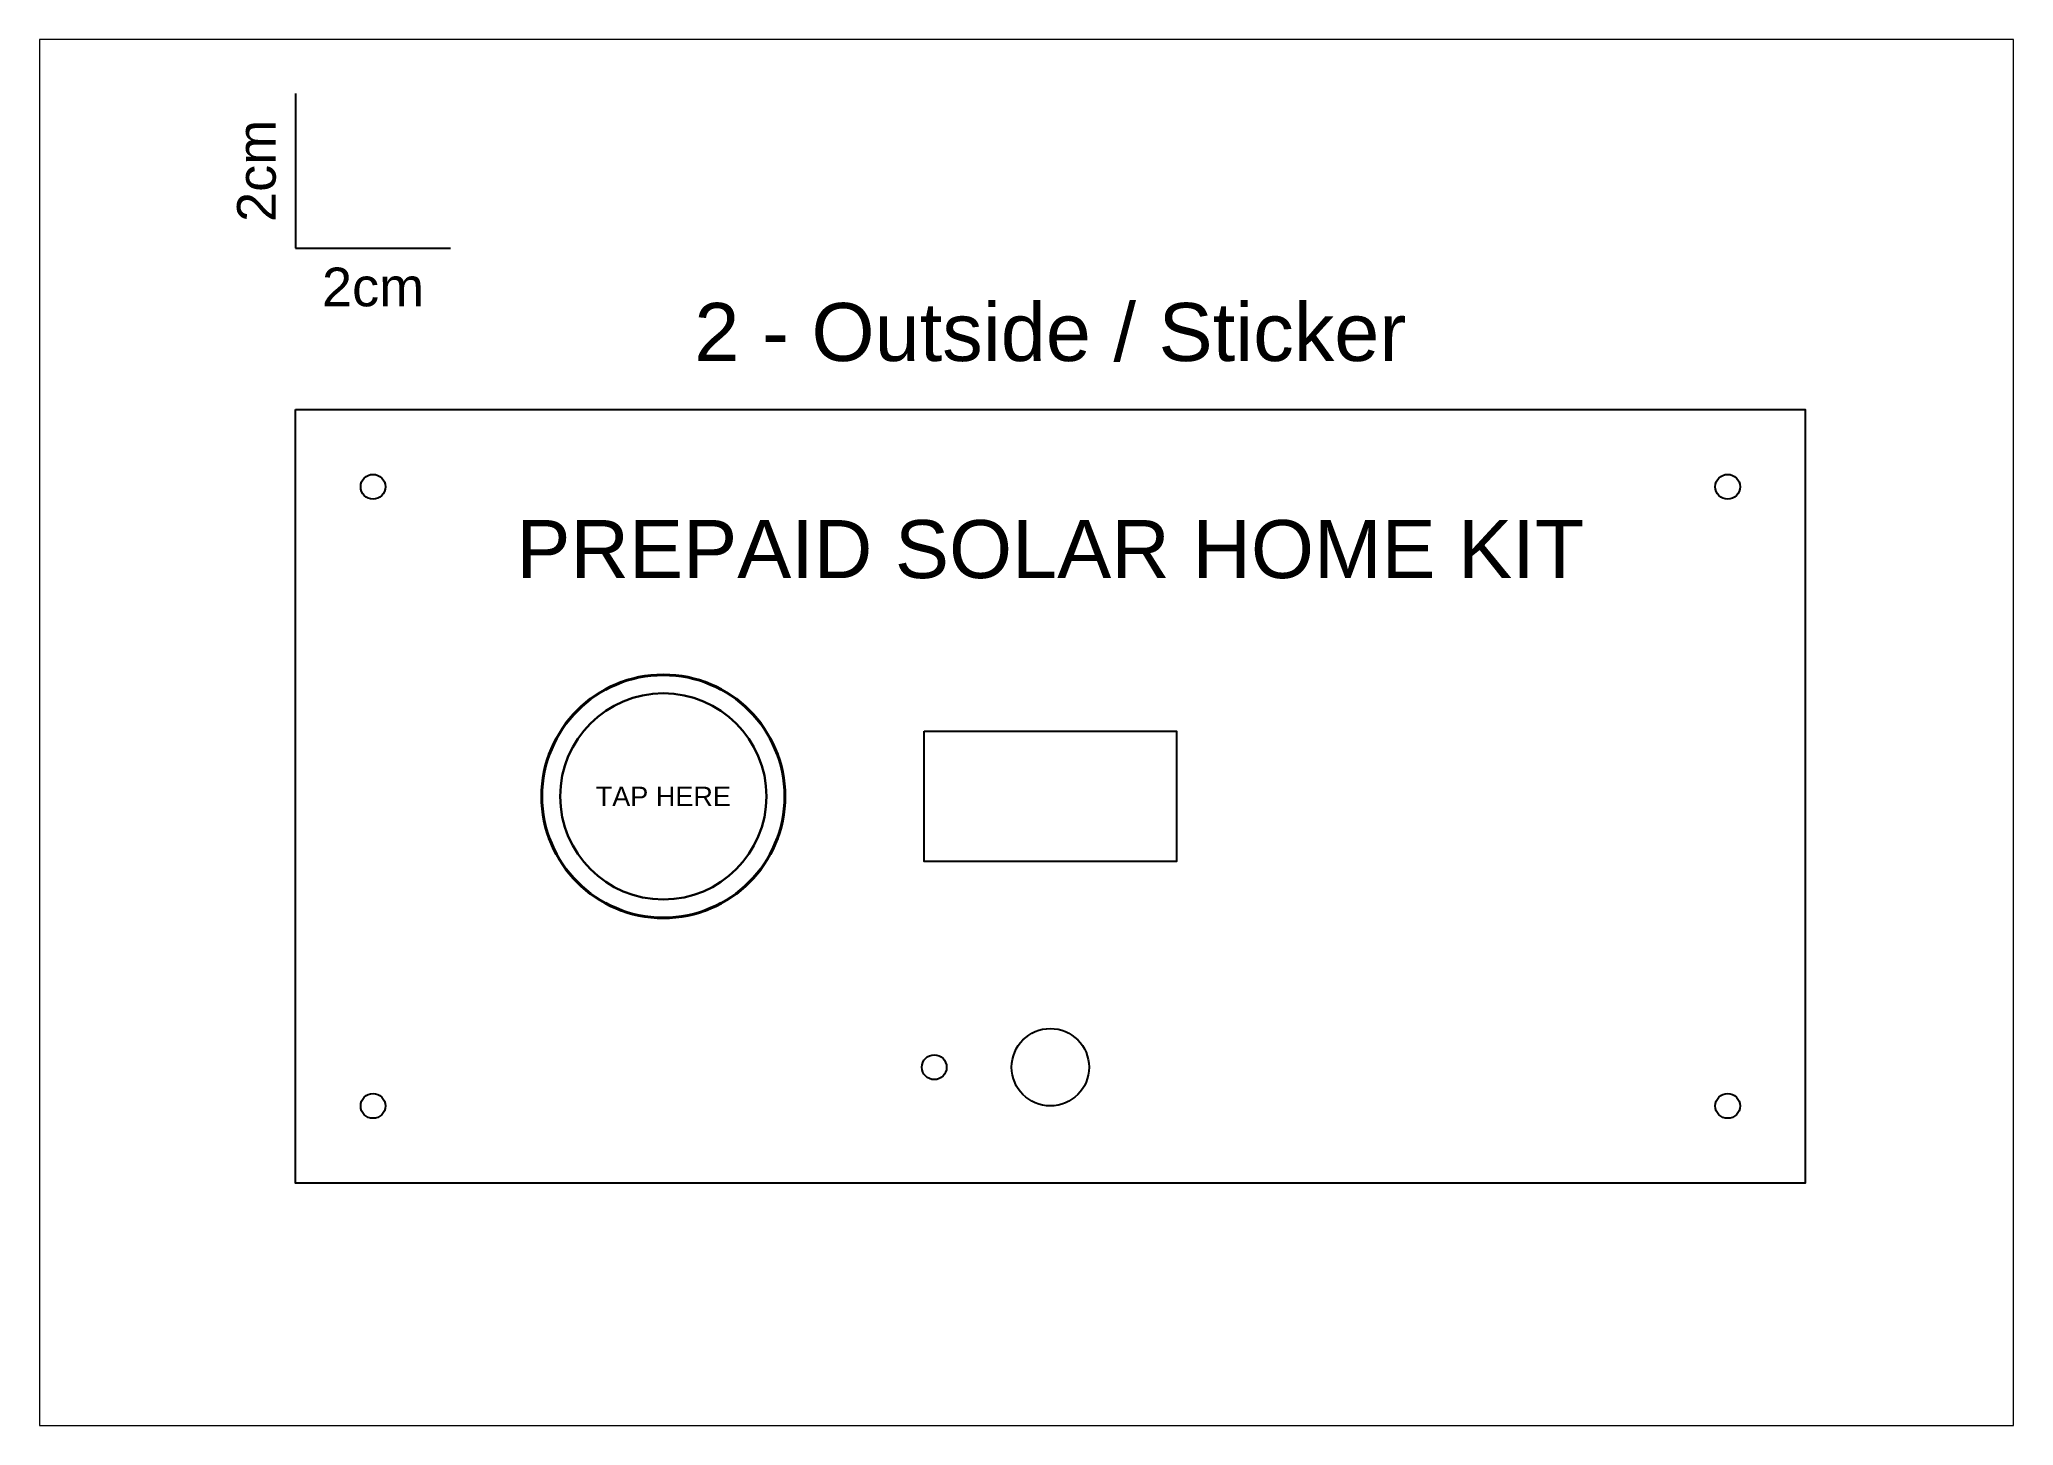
# Paper-space layout 'Layer2' of a CAD drawing. Header units: inches. Extents: x 0.1 to 10.2, y 0.8 to 7.9.
# The model-space entities are those that its viewports show. They can reach past a viewport. Long polylines and large blocks are cut down to what shows.
import ezdxf
from ezdxf.enums import TextEntityAlignment as Align

# ---------------------------------------------------------------- set-up
doc = ezdxf.new("R2010")
doc.units = ezdxf.units.IN
doc.header["$MEASUREMENT"] = 0
for name, color, linetype in [('Annotation', 253, 'Continuous'), ('hole', 9, 'Continuous'), ('part', 2, 'Continuous')]:
    doc.layers.add(name, color=color, linetype=linetype)
doc.styles.get("Standard").update_dxf_attribs({"font": 'arial.ttf'})

# ---------------------------------------------------------------- blocks, each defined once
blk = doc.blocks.new('layer2')
at = {"layer": 'hole'}
blk.add_lwpolyline([(8.1195, -4.159), (11.3805, -4.159), (11.3805, -5.841), (8.1195, -5.841)], close=True, dxfattribs=at)
for centre, radius in [((1, -1), 0.16), ((18.5, -1), 0.16), ((9.75, -8.5), 0.5), ((8.25, -8.5), 0.16), ((1, -9), 0.16), ((18.5, -9), 0.16)]:
    blk.add_circle(centre, radius, dxfattribs=at)
at = {"layer": 'part'}
blk.add_lwpolyline([(0, 0), (19.5, 0), (19.5, -10), (0, -10)], close=True, dxfattribs=at)
blk.add_text('2 - Outside / Sticker', height=0.75).set_placement((9.75, 1), align=Align.MIDDLE_CENTER)

msp = doc.modelspace()

# ---------------------------------------------------------------- linework, layer by layer
at = {"lineweight": 30}
msp.add_circle((52.25, 48.17), 1.332, dxfattribs=at)
at = {"layer": 'Annotation'}
for p, q in [((47.5, 57.252), (47.5, 55.252)), ((47.5, 55.252), (49.5, 55.252))]:
    msp.add_line(p, q, dxfattribs=at)
at = {"layer": 'part', "lineweight": 40}
msp.add_circle((52.25, 48.17), 1.57, dxfattribs=at)

# ---------------------------------------------------------------- block references
msp.add_blockref('layer2', (47.5, 53.17))

# ---------------------------------------------------------------- texts
for s, height, p in [('PREPAID SOLAR HOME KIT', 0.75, (57.25, 51.365)), ('TAP HERE', 0.25, (52.25, 48.17))]:
    msp.add_text(s, height=height).set_placement(p, align=Align.MIDDLE_CENTER)
at = {"layer": 'Annotation', "insert": (47.25, 56.252), "char_height": 0.5, "attachment_point": 8, "rotation": 90}
msp.add_mtext_dynamic_manual_height_columns('2cm', width=1.66758, gutter_width=48.065, heights=[0], dxfattribs=at)
at = {"layer": 'Annotation', "insert": (48.5, 55.002), "char_height": 0.5, "attachment_point": 2}
msp.add_mtext_dynamic_manual_height_columns('2cm', width=1.66758, gutter_width=48.065, heights=[0], dxfattribs=at)

psp = doc.layouts.new('Layer2')

# ---------------------------------------------------------------- viewports
at = {"layer": 'Defpoints'}
psp.add_viewport(center=(5.13, 4.325), size=(10.04, 7.05088), view_center_point=(56.942, 48.994), view_height=17.90923, dxfattribs=at)

doc.saveas('drawing.dxf')
